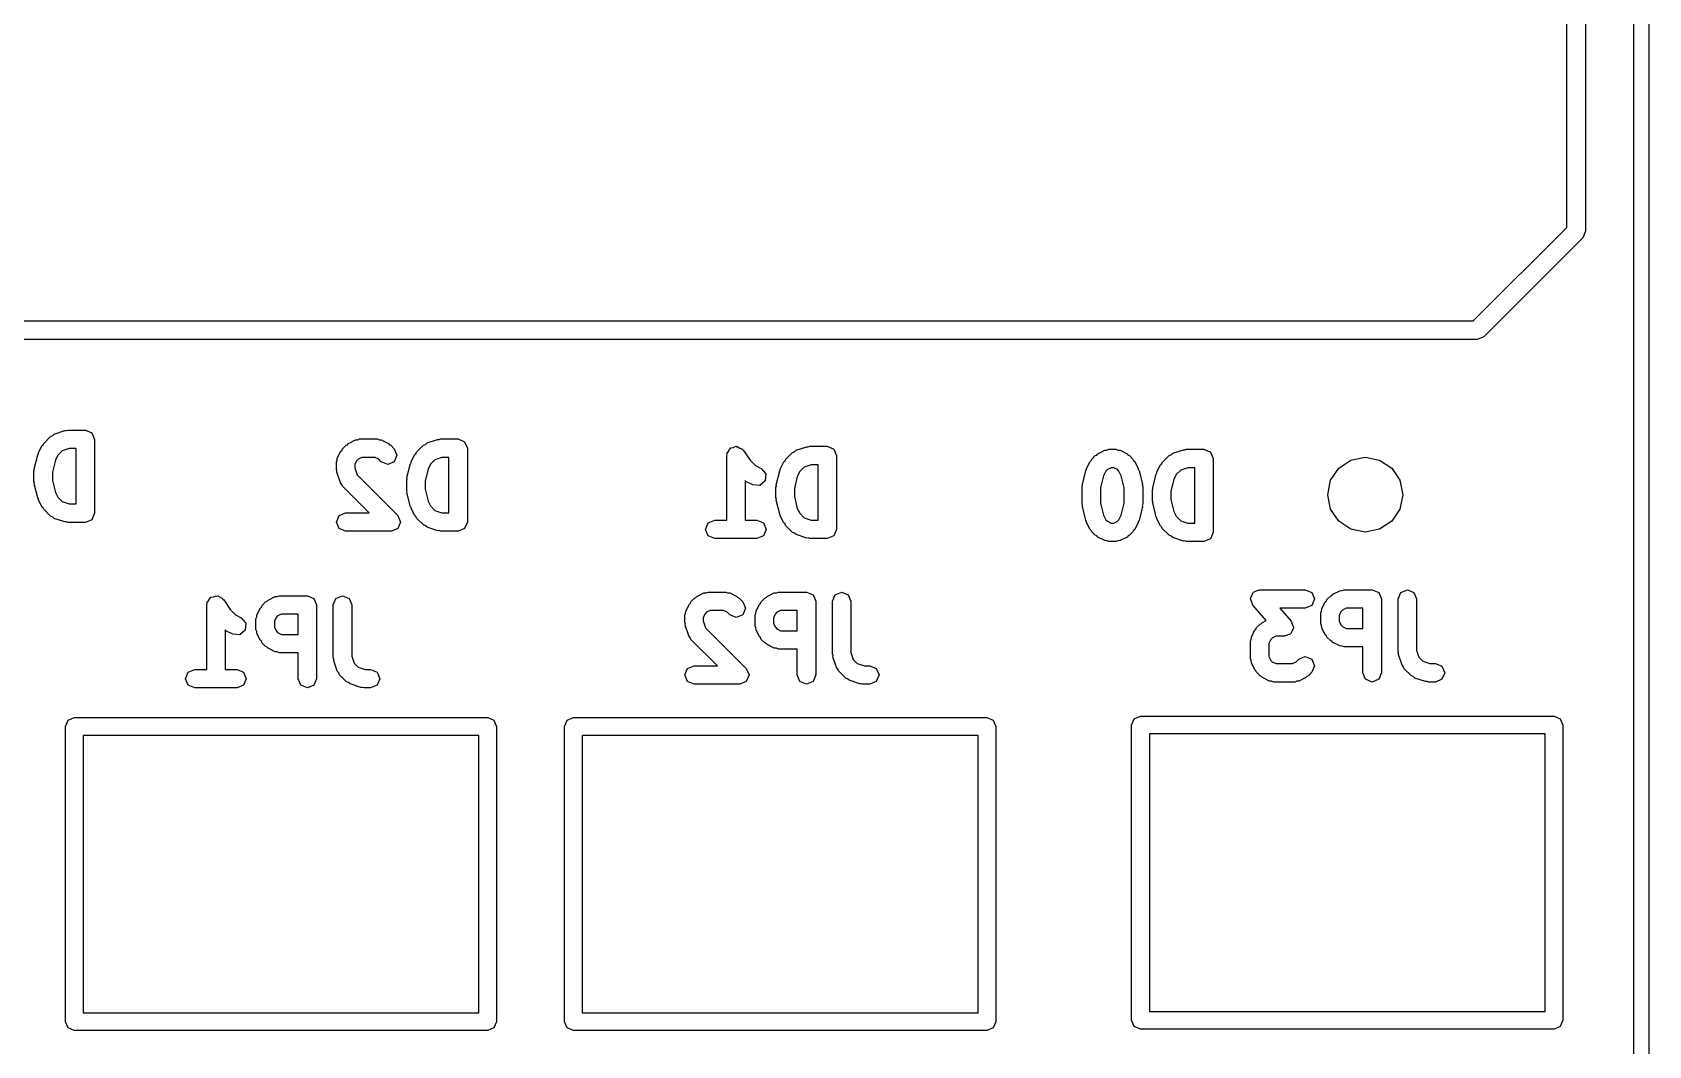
# Model space of a CAD drawing. Extents: x 111.8 to 137.4, y -130 to -95.3.
# Drawn here: x 125.49 to 136.43, y -123.22 to -116.36 of the extents above; entities that cross this region are included whole.
import ezdxf

# ---------------------------------------------------------------- set-up
doc = ezdxf.new("R2010")
doc.units = 0
doc.layers.add('BLACK', color=7, linetype='CONTINUOUS')

msp = doc.modelspace()

# ---------------------------------------------------------------- linework, layer by layer
at = {"layer": 'BLACK', "linetype": 'CONTINUOUS'}
for p, q in [((136.431, -95.396), (136.431, -129.972)), ((136.331, -129.922), (136.331, -95.446)), ((135.876, -117.677), (135.876, -114.724)), ((136.003, -114.724), (136.003, -117.703)), ((135.243, -118.31), (135.876, -117.677)), ((135.985, -117.748), (135.314, -118.419)), ((136.003, -117.703), (135.985, -117.748)), ((115.005, -118.31), (135.243, -118.31)), ((135.314, -118.419), (135.269, -118.437)), ((135.269, -118.437), (114.942, -118.437)), ((125.624, -119.087), (125.635, -119.077)), ((125.635, -119.077), (125.706, -119.054)), ((125.706, -119.054), (125.716, -119.054)), ((125.716, -119.054), (125.726, -119.05)), ((125.726, -119.05), (125.845, -119.05)), ((125.845, -119.05), (125.889, -119.069)), ((125.889, -119.069), (125.908, -119.113)), ((125.527, -119.204), (125.551, -119.156)), ((125.551, -119.156), (125.559, -119.15)), ((125.559, -119.15), (125.563, -119.14)), ((125.563, -119.14), (125.61, -119.093)), ((125.61, -119.093), (125.624, -119.087)), ((125.688, -119.191), (125.658, -119.221)), ((125.736, -119.175), (125.688, -119.191)), ((125.783, -119.175), (125.736, -119.175)), ((125.783, -119.55), (125.783, -119.175)), ((125.908, -119.113), (125.908, -119.613)), ((127.575, -119.193), (127.583, -119.186)), ((127.583, -119.186), (127.587, -119.176)), ((127.587, -119.176), (127.611, -119.153)), ((127.611, -119.153), (127.62, -119.149)), ((127.62, -119.149), (127.627, -119.141)), ((127.627, -119.141), (127.674, -119.117)), ((127.674, -119.117), (127.689, -119.116)), ((127.689, -119.116), (127.702, -119.11)), ((127.702, -119.11), (127.821, -119.11)), ((127.821, -119.11), (127.835, -119.116)), ((127.835, -119.116), (127.849, -119.117)), ((127.849, -119.117), (127.897, -119.141)), ((127.897, -119.141), (127.904, -119.149)), ((127.904, -119.149), (127.913, -119.153)), ((127.913, -119.153), (127.937, -119.176)), ((127.937, -119.176), (127.955, -119.221)), ((128.087, -119.2), (128.134, -119.153)), ((128.134, -119.153), (128.148, -119.147)), ((128.148, -119.147), (128.159, -119.137)), ((128.159, -119.137), (128.23, -119.114)), ((128.23, -119.114), (128.24, -119.114)), ((128.24, -119.114), (128.25, -119.11)), ((128.25, -119.11), (128.369, -119.11)), ((128.369, -119.11), (128.413, -119.129)), ((128.413, -119.129), (128.432, -119.173)), ((128.432, -119.173), (128.432, -119.673)), ((130.199, -119.196), (130.206, -119.179)), ((130.206, -119.179), (130.212, -119.176)), ((130.212, -119.176), (130.215, -119.171)), ((130.215, -119.171), (130.233, -119.167)), ((130.233, -119.167), (130.25, -119.16)), ((130.25, -119.16), (130.256, -119.163)), ((130.256, -119.163), (130.262, -119.162)), ((130.262, -119.162), (130.277, -119.172)), ((130.277, -119.172), (130.294, -119.179)), ((130.294, -119.179), (130.297, -119.185)), ((130.297, -119.185), (130.302, -119.188)), ((130.302, -119.188), (130.346, -119.254)), ((130.648, -119.197), (130.659, -119.187)), ((130.659, -119.187), (130.73, -119.164)), ((130.73, -119.164), (130.74, -119.164)), ((130.74, -119.164), (130.75, -119.16)), ((130.75, -119.16), (130.869, -119.16)), ((130.869, -119.16), (130.913, -119.179)), ((130.913, -119.179), (130.932, -119.223)), ((132.701, -119.211), (132.748, -119.187)), ((132.748, -119.187), (132.763, -119.186)), ((132.763, -119.186), (132.776, -119.18)), ((132.776, -119.18), (132.824, -119.18)), ((132.824, -119.18), (132.837, -119.186)), ((132.837, -119.186), (132.852, -119.187)), ((132.852, -119.187), (132.899, -119.211)), ((133.209, -119.207), (133.28, -119.184)), ((133.28, -119.184), (133.29, -119.184)), ((133.29, -119.184), (133.3, -119.18)), ((133.3, -119.18), (133.419, -119.18)), ((133.419, -119.18), (133.463, -119.199)), ((125.499, -119.312), (125.523, -119.217)), ((125.523, -119.217), (125.527, -119.211)), ((125.527, -119.211), (125.527, -119.204)), ((125.642, -119.254), (125.622, -119.335)), ((125.658, -119.221), (125.642, -119.254)), ((127.545, -119.268), (127.55, -119.255)), ((127.545, -119.316), (127.545, -119.268)), ((127.55, -119.255), (127.551, -119.24)), ((127.551, -119.24), (127.575, -119.193)), ((127.682, -119.258), (127.67, -119.283)), ((127.67, -119.283), (127.67, -119.306)), ((127.692, -119.248), (127.682, -119.258)), ((127.717, -119.235), (127.692, -119.248)), ((127.807, -119.235), (127.717, -119.235)), ((127.832, -119.248), (127.807, -119.235)), ((127.849, -119.265), (127.832, -119.248)), ((127.893, -119.283), (127.849, -119.265)), ((127.937, -119.265), (127.893, -119.283)), ((127.955, -119.221), (127.937, -119.265)), ((128.023, -119.372), (128.047, -119.277)), ((128.047, -119.277), (128.051, -119.271)), ((128.051, -119.264), (128.075, -119.216)), ((128.051, -119.271), (128.051, -119.264)), ((128.075, -119.216), (128.083, -119.21)), ((128.083, -119.21), (128.087, -119.2)), ((128.182, -119.281), (128.166, -119.314)), ((128.212, -119.251), (128.182, -119.281)), ((128.26, -119.235), (128.212, -119.251)), ((128.307, -119.235), (128.26, -119.235)), ((128.307, -119.61), (128.307, -119.235)), ((130.188, -119.223), (130.19, -119.217)), ((130.188, -119.66), (130.188, -119.223)), ((130.189, -119.211), (130.199, -119.196)), ((130.19, -119.217), (130.189, -119.211)), ((130.346, -119.254), (130.382, -119.291)), ((130.382, -119.291), (130.421, -119.31)), ((130.551, -119.314), (130.575, -119.266)), ((130.575, -119.266), (130.583, -119.26)), ((130.583, -119.26), (130.587, -119.25)), ((130.587, -119.25), (130.634, -119.203)), ((130.634, -119.203), (130.648, -119.197)), ((130.76, -119.285), (130.712, -119.301)), ((130.807, -119.285), (130.76, -119.285)), ((130.807, -119.66), (130.807, -119.285)), ((130.932, -119.223), (130.932, -119.723)), ((132.625, -119.31), (132.649, -119.263)), ((132.649, -119.263), (132.657, -119.256)), ((132.657, -119.256), (132.661, -119.246)), ((132.661, -119.246), (132.684, -119.223)), ((132.684, -119.223), (132.694, -119.219)), ((132.694, -119.219), (132.701, -119.211)), ((132.899, -119.211), (132.906, -119.219)), ((132.906, -119.219), (132.916, -119.223)), ((132.916, -119.223), (132.939, -119.246)), ((132.939, -119.246), (132.943, -119.256)), ((132.943, -119.256), (132.951, -119.263)), ((132.951, -119.263), (132.975, -119.31)), ((133.101, -119.334), (133.125, -119.286)), ((133.125, -119.286), (133.133, -119.28)), ((133.133, -119.28), (133.137, -119.27)), ((133.137, -119.27), (133.184, -119.223)), ((133.184, -119.223), (133.198, -119.217)), ((133.198, -119.217), (133.209, -119.207)), ((133.463, -119.199), (133.482, -119.243)), ((133.482, -119.243), (133.482, -119.743)), ((134.332, -119.308), (134.414, -119.253)), ((134.414, -119.253), (134.512, -119.234)), ((134.512, -119.234), (134.609, -119.253)), ((134.609, -119.253), (134.691, -119.308)), ((125.497, -119.327), (125.5, -119.32)), ((125.497, -119.399), (125.497, -119.327)), ((125.5, -119.406), (125.497, -119.399)), ((125.5, -119.32), (125.499, -119.312)), ((125.499, -119.414), (125.5, -119.406)), ((125.622, -119.335), (125.622, -119.391)), ((125.622, -119.391), (125.642, -119.472)), ((127.549, -119.325), (127.545, -119.316)), ((127.548, -119.336), (127.549, -119.325)), ((127.572, -119.407), (127.548, -119.336)), ((127.581, -119.418), (127.572, -119.407)), ((127.67, -119.306), (127.686, -119.353)), ((127.686, -119.353), (127.961, -119.629)), ((128.021, -119.387), (128.024, -119.38)), ((128.021, -119.459), (128.021, -119.387)), ((128.024, -119.38), (128.023, -119.372)), ((128.166, -119.314), (128.146, -119.395)), ((128.146, -119.395), (128.146, -119.451)), ((130.317, -119.398), (130.312, -119.392)), ((130.312, -119.392), (130.312, -119.66)), ((130.365, -119.422), (130.317, -119.398)), ((130.449, -119.394), (130.413, -119.425)), ((130.421, -119.31), (130.452, -119.346)), ((130.452, -119.346), (130.449, -119.394)), ((130.523, -119.422), (130.547, -119.327)), ((130.547, -119.327), (130.551, -119.321)), ((130.551, -119.321), (130.551, -119.314)), ((130.666, -119.364), (130.646, -119.445)), ((130.682, -119.331), (130.666, -119.364)), ((130.712, -119.301), (130.682, -119.331)), ((132.597, -119.418), (132.62, -119.323)), ((132.62, -119.323), (132.625, -119.317)), ((132.625, -119.317), (132.625, -119.31)), ((132.74, -119.36), (132.72, -119.441)), ((132.756, -119.328), (132.74, -119.36)), ((132.766, -119.318), (132.756, -119.328)), ((132.791, -119.305), (132.766, -119.318)), ((132.809, -119.305), (132.791, -119.305)), ((132.834, -119.318), (132.809, -119.305)), ((132.844, -119.328), (132.834, -119.318)), ((132.86, -119.36), (132.844, -119.328)), ((132.88, -119.441), (132.86, -119.36)), ((132.975, -119.31), (132.975, -119.317)), ((132.975, -119.317), (132.98, -119.323)), ((132.98, -119.323), (133.003, -119.418)), ((133.073, -119.442), (133.097, -119.347)), ((133.097, -119.347), (133.101, -119.341)), ((133.101, -119.341), (133.101, -119.334)), ((133.216, -119.384), (133.196, -119.465)), ((133.232, -119.351), (133.216, -119.384)), ((133.262, -119.321), (133.232, -119.351)), ((133.31, -119.305), (133.262, -119.321)), ((133.357, -119.305), (133.31, -119.305)), ((133.357, -119.68), (133.357, -119.305)), ((134.258, -119.488), (134.277, -119.39)), ((134.277, -119.39), (134.332, -119.308)), ((134.691, -119.308), (134.746, -119.39)), ((134.746, -119.39), (134.766, -119.488)), ((125.523, -119.509), (125.499, -119.414)), ((125.527, -119.515), (125.523, -119.509)), ((125.527, -119.522), (125.527, -119.515)), ((125.642, -119.472), (125.658, -119.504)), ((125.658, -119.504), (125.688, -119.534)), ((127.587, -119.431), (127.581, -119.418)), ((127.766, -119.61), (127.587, -119.431)), ((128.024, -119.466), (128.021, -119.459)), ((128.023, -119.474), (128.024, -119.466)), ((128.047, -119.569), (128.023, -119.474)), ((128.146, -119.451), (128.166, -119.532)), ((130.413, -119.425), (130.365, -119.422)), ((130.521, -119.437), (130.524, -119.43)), ((130.521, -119.509), (130.521, -119.437)), ((130.524, -119.516), (130.521, -119.509)), ((130.524, -119.43), (130.523, -119.422)), ((130.523, -119.524), (130.524, -119.516)), ((130.646, -119.445), (130.646, -119.501)), ((130.646, -119.501), (130.666, -119.582)), ((132.595, -119.433), (132.598, -119.426)), ((132.595, -119.552), (132.595, -119.433)), ((132.598, -119.426), (132.597, -119.418)), ((132.72, -119.441), (132.72, -119.545)), ((132.88, -119.545), (132.88, -119.441)), ((133.003, -119.418), (133.002, -119.426)), ((133.002, -119.426), (133.005, -119.433)), ((133.005, -119.433), (133.005, -119.552)), ((133.071, -119.457), (133.074, -119.45)), ((133.071, -119.529), (133.071, -119.457)), ((133.074, -119.45), (133.073, -119.442)), ((133.196, -119.465), (133.196, -119.521)), ((134.277, -119.585), (134.258, -119.488)), ((134.766, -119.488), (134.746, -119.585)), ((125.551, -119.569), (125.527, -119.522)), ((125.559, -119.576), (125.551, -119.569)), ((125.563, -119.586), (125.559, -119.576)), ((125.61, -119.633), (125.563, -119.586)), ((125.688, -119.534), (125.736, -119.55)), ((125.736, -119.55), (125.783, -119.55)), ((125.908, -119.613), (125.889, -119.657)), ((127.563, -119.629), (127.607, -119.61)), ((127.607, -119.61), (127.766, -119.61)), ((128.051, -119.575), (128.047, -119.569)), ((128.051, -119.582), (128.051, -119.575)), ((128.075, -119.629), (128.051, -119.582)), ((128.166, -119.532), (128.182, -119.564)), ((128.182, -119.564), (128.212, -119.594)), ((128.212, -119.594), (128.26, -119.61)), ((128.26, -119.61), (128.307, -119.61)), ((130.547, -119.619), (130.523, -119.524)), ((130.551, -119.625), (130.547, -119.619)), ((130.551, -119.632), (130.551, -119.625)), ((130.666, -119.582), (130.682, -119.614)), ((130.682, -119.614), (130.712, -119.644)), ((132.598, -119.56), (132.595, -119.552)), ((132.597, -119.568), (132.598, -119.56)), ((132.62, -119.663), (132.597, -119.568)), ((132.72, -119.545), (132.74, -119.626)), ((132.74, -119.626), (132.756, -119.658)), ((132.844, -119.658), (132.86, -119.626)), ((132.86, -119.626), (132.88, -119.545)), ((133.003, -119.568), (132.98, -119.663)), ((133.005, -119.552), (133.002, -119.56)), ((133.002, -119.56), (133.003, -119.568)), ((133.074, -119.536), (133.071, -119.529)), ((133.073, -119.544), (133.074, -119.536)), ((133.097, -119.639), (133.073, -119.544)), ((133.196, -119.521), (133.216, -119.602)), ((133.216, -119.602), (133.232, -119.634)), ((134.332, -119.667), (134.277, -119.585)), ((134.746, -119.585), (134.691, -119.667)), ((125.624, -119.639), (125.61, -119.633)), ((125.635, -119.648), (125.624, -119.639)), ((125.706, -119.672), (125.635, -119.648)), ((125.716, -119.671), (125.706, -119.672)), ((125.726, -119.675), (125.716, -119.671)), ((125.845, -119.675), (125.726, -119.675)), ((125.889, -119.657), (125.845, -119.675)), ((127.545, -119.673), (127.563, -119.629)), ((127.563, -119.717), (127.545, -119.673)), ((127.607, -119.735), (127.563, -119.717)), ((127.917, -119.735), (127.607, -119.735)), ((127.961, -119.717), (127.917, -119.735)), ((127.961, -119.629), (127.979, -119.673)), ((127.979, -119.673), (127.961, -119.717)), ((128.083, -119.636), (128.075, -119.629)), ((128.087, -119.646), (128.083, -119.636)), ((128.134, -119.693), (128.087, -119.646)), ((128.148, -119.699), (128.134, -119.693)), ((128.159, -119.708), (128.148, -119.699)), ((128.23, -119.732), (128.159, -119.708)), ((128.24, -119.731), (128.23, -119.732)), ((128.25, -119.735), (128.24, -119.731)), ((128.369, -119.735), (128.25, -119.735)), ((128.413, -119.717), (128.369, -119.735)), ((128.432, -119.673), (128.413, -119.717)), ((130.045, -119.723), (130.063, -119.679)), ((130.063, -119.767), (130.045, -119.723)), ((130.063, -119.679), (130.107, -119.66)), ((130.107, -119.66), (130.188, -119.66)), ((130.312, -119.66), (130.393, -119.66)), ((130.393, -119.66), (130.437, -119.679)), ((130.437, -119.679), (130.455, -119.723)), ((130.455, -119.723), (130.437, -119.767)), ((130.575, -119.679), (130.551, -119.632)), ((130.583, -119.686), (130.575, -119.679)), ((130.587, -119.696), (130.583, -119.686)), ((130.634, -119.743), (130.587, -119.696)), ((130.712, -119.644), (130.76, -119.66)), ((130.76, -119.66), (130.807, -119.66)), ((130.932, -119.723), (130.913, -119.767)), ((132.625, -119.669), (132.62, -119.663)), ((132.625, -119.676), (132.625, -119.669)), ((132.649, -119.723), (132.625, -119.676)), ((132.657, -119.73), (132.649, -119.723)), ((132.661, -119.739), (132.657, -119.73)), ((132.756, -119.658), (132.766, -119.668)), ((132.766, -119.668), (132.791, -119.68)), ((132.791, -119.68), (132.809, -119.68)), ((132.809, -119.68), (132.834, -119.668)), ((132.834, -119.668), (132.844, -119.658)), ((132.943, -119.73), (132.939, -119.739)), ((132.951, -119.723), (132.943, -119.73)), ((132.975, -119.676), (132.951, -119.723)), ((132.98, -119.663), (132.975, -119.669)), ((132.975, -119.669), (132.975, -119.676)), ((133.101, -119.645), (133.097, -119.639)), ((133.101, -119.652), (133.101, -119.645)), ((133.125, -119.699), (133.101, -119.652)), ((133.133, -119.706), (133.125, -119.699)), ((133.137, -119.716), (133.133, -119.706)), ((133.184, -119.763), (133.137, -119.716)), ((133.232, -119.634), (133.262, -119.664)), ((133.262, -119.664), (133.31, -119.68)), ((133.31, -119.68), (133.357, -119.68)), ((134.414, -119.722), (134.332, -119.667)), ((134.512, -119.742), (134.414, -119.722)), ((134.609, -119.722), (134.512, -119.742)), ((134.691, -119.667), (134.609, -119.722)), ((130.107, -119.785), (130.063, -119.767)), ((130.393, -119.785), (130.107, -119.785)), ((130.437, -119.767), (130.393, -119.785)), ((130.648, -119.749), (130.634, -119.743)), ((130.659, -119.758), (130.648, -119.749)), ((130.73, -119.782), (130.659, -119.758)), ((130.74, -119.781), (130.73, -119.782)), ((130.75, -119.785), (130.74, -119.781)), ((130.869, -119.785), (130.75, -119.785)), ((130.913, -119.767), (130.869, -119.785)), ((132.684, -119.763), (132.661, -119.739)), ((132.694, -119.767), (132.684, -119.763)), ((132.701, -119.775), (132.694, -119.767)), ((132.748, -119.799), (132.701, -119.775)), ((132.763, -119.8), (132.748, -119.799)), ((132.776, -119.805), (132.763, -119.8)), ((132.824, -119.805), (132.776, -119.805)), ((132.837, -119.8), (132.824, -119.805)), ((132.852, -119.799), (132.837, -119.8)), ((132.899, -119.775), (132.852, -119.799)), ((132.906, -119.767), (132.899, -119.775)), ((132.916, -119.763), (132.906, -119.767)), ((132.939, -119.739), (132.916, -119.763)), ((133.198, -119.769), (133.184, -119.763)), ((133.209, -119.778), (133.198, -119.769)), ((133.28, -119.802), (133.209, -119.778)), ((133.29, -119.801), (133.28, -119.802)), ((133.3, -119.805), (133.29, -119.801)), ((133.419, -119.805), (133.3, -119.805)), ((133.463, -119.787), (133.419, -119.805)), ((133.482, -119.743), (133.463, -119.787)), ((126.713, -120.179), (126.73, -120.172)), ((126.73, -120.172), (126.735, -120.174)), ((126.735, -120.174), (126.742, -120.173)), ((126.742, -120.173), (126.757, -120.183)), ((127.145, -120.177), (127.158, -120.172)), ((127.158, -120.172), (127.349, -120.172)), ((127.349, -120.172), (127.393, -120.19)), ((127.542, -120.19), (127.587, -120.172)), ((127.587, -120.172), (127.631, -120.19)), ((129.986, -120.177), (130.034, -120.153)), ((130.034, -120.153), (130.048, -120.152)), ((130.048, -120.152), (130.062, -120.147)), ((130.062, -120.147), (130.181, -120.147)), ((130.181, -120.147), (130.194, -120.152)), ((130.194, -120.152), (130.209, -120.153)), ((130.209, -120.153), (130.257, -120.177)), ((130.463, -120.177), (130.51, -120.153)), ((130.51, -120.153), (130.525, -120.152)), ((130.525, -120.152), (130.538, -120.147)), ((130.538, -120.147), (130.729, -120.147)), ((130.729, -120.147), (130.773, -120.165)), ((130.773, -120.165), (130.791, -120.209)), ((130.904, -120.209), (130.922, -120.165)), ((130.922, -120.165), (130.967, -120.147)), ((130.967, -120.147), (131.011, -120.165)), ((131.011, -120.165), (131.029, -120.209)), ((133.734, -120.19), (133.744, -120.17)), ((133.744, -120.17), (133.752, -120.15)), ((133.752, -120.15), (133.755, -120.149)), ((133.755, -120.149), (133.756, -120.147)), ((133.756, -120.147), (133.776, -120.14)), ((133.776, -120.14), (133.797, -120.132)), ((133.797, -120.132), (134.106, -120.132)), ((134.106, -120.132), (134.15, -120.15)), ((134.15, -120.15), (134.169, -120.194)), ((134.252, -120.198), (134.276, -120.174)), ((134.276, -120.174), (134.286, -120.17)), ((134.286, -120.17), (134.293, -120.162)), ((134.293, -120.162), (134.34, -120.138)), ((134.34, -120.138), (134.355, -120.137)), ((134.355, -120.137), (134.368, -120.132)), ((134.368, -120.132), (134.559, -120.132)), ((134.559, -120.132), (134.603, -120.15)), ((134.603, -120.15), (134.621, -120.194)), ((134.734, -120.194), (134.752, -120.15)), ((134.752, -120.15), (134.797, -120.132)), ((134.797, -120.132), (134.841, -120.15)), ((134.841, -120.15), (134.859, -120.194)), ((126.667, -120.234), (126.669, -120.228)), ((126.667, -120.672), (126.667, -120.234)), ((126.668, -120.222), (126.678, -120.207)), ((126.669, -120.228), (126.668, -120.222)), ((126.678, -120.207), (126.685, -120.19)), ((126.685, -120.19), (126.691, -120.188)), ((126.691, -120.188), (126.695, -120.182)), ((126.695, -120.182), (126.713, -120.179)), ((126.757, -120.183), (126.774, -120.19)), ((126.774, -120.19), (126.776, -120.196)), ((126.776, -120.196), (126.782, -120.2)), ((126.782, -120.2), (126.826, -120.266)), ((126.826, -120.266), (126.862, -120.302)), ((127.007, -120.301), (127.031, -120.254)), ((127.031, -120.254), (127.039, -120.247)), ((127.039, -120.247), (127.042, -120.238)), ((127.042, -120.238), (127.066, -120.214)), ((127.066, -120.214), (127.076, -120.21)), ((127.076, -120.21), (127.083, -120.202)), ((127.083, -120.202), (127.13, -120.178)), ((127.13, -120.178), (127.145, -120.177)), ((127.393, -120.19), (127.411, -120.234)), ((127.411, -120.234), (127.411, -120.734)), ((127.524, -120.234), (127.542, -120.19)), ((127.524, -120.591), (127.524, -120.234)), ((127.631, -120.19), (127.649, -120.234)), ((127.649, -120.234), (127.649, -120.581)), ((129.91, -120.291), (129.911, -120.276)), ((129.911, -120.276), (129.935, -120.229)), ((129.935, -120.229), (129.942, -120.222)), ((129.942, -120.222), (129.946, -120.213)), ((129.946, -120.213), (129.97, -120.189)), ((129.97, -120.189), (129.98, -120.185)), ((129.98, -120.185), (129.986, -120.177)), ((130.051, -120.284), (130.042, -120.294)), ((130.077, -120.272), (130.051, -120.284)), ((130.166, -120.272), (130.077, -120.272)), ((130.192, -120.284), (130.166, -120.272)), ((130.208, -120.301), (130.192, -120.284)), ((130.257, -120.177), (130.263, -120.185)), ((130.263, -120.185), (130.273, -120.189)), ((130.273, -120.189), (130.297, -120.213)), ((130.297, -120.213), (130.315, -120.257)), ((130.315, -120.257), (130.297, -120.301)), ((130.386, -120.291), (130.387, -120.276)), ((130.387, -120.276), (130.411, -120.229)), ((130.411, -120.229), (130.419, -120.222)), ((130.419, -120.222), (130.422, -120.213)), ((130.422, -120.213), (130.446, -120.189)), ((130.446, -120.189), (130.456, -120.185)), ((130.456, -120.185), (130.463, -120.177)), ((130.527, -120.284), (130.518, -120.294)), ((130.553, -120.272), (130.527, -120.284)), ((130.666, -120.272), (130.553, -120.272)), ((130.666, -120.409), (130.666, -120.272)), ((130.791, -120.209), (130.791, -120.709)), ((130.904, -120.566), (130.904, -120.209)), ((131.029, -120.209), (131.029, -120.556)), ((133.735, -120.192), (133.734, -120.19)), ((133.734, -120.194), (133.735, -120.192)), ((133.743, -120.215), (133.734, -120.194)), ((133.75, -120.235), (133.743, -120.215)), ((133.841, -120.34), (133.75, -120.235)), ((134.106, -120.257), (133.934, -120.257)), ((133.934, -120.257), (134.01, -120.344)), ((134.15, -120.238), (134.106, -120.257)), ((134.169, -120.194), (134.15, -120.238)), ((134.21, -120.289), (134.216, -120.276)), ((134.216, -120.276), (134.217, -120.261)), ((134.217, -120.261), (134.241, -120.214)), ((134.241, -120.214), (134.249, -120.207)), ((134.249, -120.207), (134.252, -120.198)), ((134.348, -120.279), (134.335, -120.304)), ((134.357, -120.269), (134.348, -120.279)), ((134.383, -120.257), (134.357, -120.269)), ((134.496, -120.257), (134.383, -120.257)), ((134.496, -120.394), (134.496, -120.257)), ((134.621, -120.194), (134.621, -120.694)), ((134.734, -120.551), (134.734, -120.194)), ((134.859, -120.194), (134.859, -120.541)), ((126.862, -120.302), (126.9, -120.321)), ((126.9, -120.321), (126.932, -120.357)), ((126.932, -120.357), (126.928, -120.405)), ((127, -120.329), (127.006, -120.316)), ((127, -120.401), (127, -120.329)), ((127.006, -120.316), (127.007, -120.301)), ((127.138, -120.319), (127.125, -120.344)), ((127.125, -120.344), (127.125, -120.386)), ((127.125, -120.386), (127.138, -120.411)), ((127.147, -120.309), (127.138, -120.319)), ((127.173, -120.297), (127.147, -120.309)), ((127.286, -120.297), (127.173, -120.297)), ((127.286, -120.434), (127.286, -120.297)), ((129.904, -120.304), (129.91, -120.291)), ((129.904, -120.352), (129.904, -120.304)), ((129.908, -120.362), (129.904, -120.352)), ((129.907, -120.372), (129.908, -120.362)), ((129.931, -120.443), (129.907, -120.372)), ((130.042, -120.294), (130.029, -120.319)), ((130.029, -120.319), (130.029, -120.342)), ((130.029, -120.342), (130.045, -120.39)), ((130.045, -120.39), (130.32, -120.665)), ((130.252, -120.319), (130.208, -120.301)), ((130.297, -120.301), (130.252, -120.319)), ((130.38, -120.304), (130.386, -120.291)), ((130.38, -120.376), (130.38, -120.304)), ((130.386, -120.389), (130.38, -120.376)), ((130.387, -120.404), (130.386, -120.389)), ((130.518, -120.294), (130.505, -120.319)), ((130.505, -120.319), (130.505, -120.361)), ((130.505, -120.361), (130.518, -120.386)), ((130.518, -120.386), (130.527, -120.396)), ((133.772, -120.398), (133.776, -120.388)), ((133.776, -120.388), (133.8, -120.364)), ((133.8, -120.364), (133.81, -120.36)), ((133.81, -120.36), (133.816, -120.353)), ((133.816, -120.353), (133.841, -120.34)), ((134.01, -120.344), (134.017, -120.364)), ((134.026, -120.389), (134.016, -120.409)), ((134.017, -120.364), (134.026, -120.385)), ((134.026, -120.385), (134.025, -120.387)), ((134.025, -120.387), (134.026, -120.389)), ((134.21, -120.361), (134.21, -120.289)), ((134.216, -120.374), (134.21, -120.361)), ((134.217, -120.389), (134.216, -120.374)), ((134.241, -120.436), (134.217, -120.389)), ((134.335, -120.304), (134.335, -120.346)), ((134.335, -120.346), (134.348, -120.371)), ((134.348, -120.371), (134.357, -120.381)), ((134.357, -120.381), (134.383, -120.394)), ((134.383, -120.394), (134.496, -120.394)), ((126.797, -120.409), (126.792, -120.404)), ((126.792, -120.404), (126.792, -120.672)), ((126.844, -120.433), (126.797, -120.409)), ((126.892, -120.436), (126.844, -120.433)), ((126.928, -120.405), (126.892, -120.436)), ((127.006, -120.414), (127, -120.401)), ((127.007, -120.429), (127.006, -120.414)), ((127.031, -120.476), (127.007, -120.429)), ((127.039, -120.483), (127.031, -120.476)), ((127.042, -120.493), (127.039, -120.483)), ((127.066, -120.516), (127.042, -120.493)), ((127.138, -120.411), (127.147, -120.421)), ((127.147, -120.421), (127.173, -120.434)), ((127.173, -120.434), (127.286, -120.434)), ((129.941, -120.454), (129.931, -120.443)), ((129.946, -120.468), (129.941, -120.454)), ((130.125, -120.647), (129.946, -120.468)), ((130.411, -120.451), (130.387, -120.404)), ((130.419, -120.458), (130.411, -120.451)), ((130.422, -120.468), (130.419, -120.458)), ((130.446, -120.491), (130.422, -120.468)), ((130.456, -120.495), (130.446, -120.491)), ((130.463, -120.503), (130.456, -120.495)), ((130.51, -120.527), (130.463, -120.503)), ((130.527, -120.396), (130.553, -120.409)), ((130.553, -120.409), (130.666, -120.409)), ((133.734, -120.48), (133.74, -120.466)), ((133.734, -120.599), (133.734, -120.48)), ((133.74, -120.466), (133.741, -120.452)), ((133.741, -120.452), (133.765, -120.404)), ((133.765, -120.404), (133.772, -120.398)), ((133.872, -120.469), (133.859, -120.495)), ((133.859, -120.495), (133.859, -120.584)), ((133.881, -120.46), (133.872, -120.469)), ((133.907, -120.447), (133.881, -120.46)), ((133.963, -120.447), (133.907, -120.447)), ((133.984, -120.439), (133.963, -120.447)), ((134.004, -120.432), (133.984, -120.439)), ((134.005, -120.43), (134.004, -120.432)), ((134.008, -120.429), (134.005, -120.43)), ((134.016, -120.409), (134.008, -120.429)), ((134.249, -120.443), (134.241, -120.436)), ((134.252, -120.453), (134.249, -120.443)), ((134.276, -120.476), (134.252, -120.453)), ((134.286, -120.48), (134.276, -120.476)), ((134.293, -120.488), (134.286, -120.48)), ((134.34, -120.512), (134.293, -120.488)), ((127.076, -120.52), (127.066, -120.516)), ((127.083, -120.528), (127.076, -120.52)), ((127.13, -120.552), (127.083, -120.528)), ((127.145, -120.553), (127.13, -120.552)), ((127.158, -120.559), (127.145, -120.553)), ((127.286, -120.559), (127.158, -120.559)), ((127.286, -120.734), (127.286, -120.559)), ((127.528, -120.601), (127.524, -120.591)), ((127.527, -120.611), (127.528, -120.601)), ((127.551, -120.683), (127.527, -120.611)), ((127.649, -120.581), (127.665, -120.629)), ((130.525, -120.528), (130.51, -120.527)), ((130.538, -120.534), (130.525, -120.528)), ((130.666, -120.534), (130.538, -120.534)), ((130.666, -120.709), (130.666, -120.534)), ((130.908, -120.576), (130.904, -120.566)), ((130.907, -120.586), (130.908, -120.576)), ((130.931, -120.658), (130.907, -120.586)), ((131.029, -120.556), (131.045, -120.604)), ((131.045, -120.604), (131.072, -120.631)), ((133.74, -120.612), (133.734, -120.599)), ((133.741, -120.627), (133.74, -120.612)), ((133.859, -120.584), (133.872, -120.61)), ((133.872, -120.61), (133.881, -120.619)), ((134.045, -120.619), (134.062, -120.602)), ((134.062, -120.602), (134.106, -120.584)), ((134.106, -120.584), (134.15, -120.602)), ((134.15, -120.602), (134.169, -120.647)), ((134.355, -120.513), (134.34, -120.512)), ((134.368, -120.519), (134.355, -120.513)), ((134.496, -120.519), (134.368, -120.519)), ((134.496, -120.694), (134.496, -120.519)), ((134.738, -120.561), (134.734, -120.551)), ((134.737, -120.571), (134.738, -120.561)), ((134.761, -120.643), (134.737, -120.571)), ((134.859, -120.541), (134.875, -120.589)), ((134.875, -120.589), (134.902, -120.616)), ((126.524, -120.734), (126.542, -120.69)), ((126.542, -120.69), (126.587, -120.672)), ((126.587, -120.672), (126.667, -120.672)), ((126.792, -120.672), (126.872, -120.672)), ((126.872, -120.672), (126.917, -120.69)), ((126.917, -120.69), (126.935, -120.734)), ((127.561, -120.694), (127.551, -120.683)), ((127.566, -120.707), (127.561, -120.694)), ((127.614, -120.755), (127.566, -120.707)), ((127.665, -120.629), (127.692, -120.656)), ((127.692, -120.656), (127.74, -120.672)), ((127.74, -120.672), (127.777, -120.672)), ((127.777, -120.672), (127.821, -120.69)), ((127.821, -120.69), (127.84, -120.734)), ((129.904, -120.709), (129.922, -120.665)), ((129.922, -120.753), (129.904, -120.709)), ((129.922, -120.665), (129.967, -120.647)), ((129.967, -120.647), (130.125, -120.647)), ((130.32, -120.665), (130.339, -120.709)), ((130.339, -120.709), (130.32, -120.753)), ((130.684, -120.753), (130.666, -120.709)), ((130.791, -120.709), (130.773, -120.753)), ((130.941, -120.669), (130.931, -120.658)), ((130.946, -120.682), (130.941, -120.669)), ((130.994, -120.73), (130.946, -120.682)), ((131.072, -120.631), (131.12, -120.647)), ((131.12, -120.647), (131.157, -120.647)), ((131.157, -120.647), (131.201, -120.665)), ((131.201, -120.665), (131.22, -120.709)), ((131.22, -120.709), (131.201, -120.753)), ((133.765, -120.675), (133.741, -120.627)), ((133.772, -120.681), (133.765, -120.675)), ((133.776, -120.691), (133.772, -120.681)), ((133.8, -120.715), (133.776, -120.691)), ((133.81, -120.719), (133.8, -120.715)), ((133.816, -120.726), (133.81, -120.719)), ((133.881, -120.619), (133.907, -120.632)), ((133.907, -120.632), (134.02, -120.632)), ((134.02, -120.632), (134.045, -120.619)), ((134.117, -120.719), (134.11, -120.726)), ((134.127, -120.715), (134.117, -120.719)), ((134.15, -120.691), (134.127, -120.715)), ((134.169, -120.647), (134.15, -120.691)), ((134.514, -120.738), (134.496, -120.694)), ((134.621, -120.694), (134.603, -120.738)), ((134.771, -120.654), (134.761, -120.643)), ((134.776, -120.667), (134.771, -120.654)), ((134.824, -120.715), (134.776, -120.667)), ((134.837, -120.72), (134.824, -120.715)), ((134.848, -120.73), (134.837, -120.72)), ((134.902, -120.616), (134.95, -120.632)), ((134.95, -120.632), (134.987, -120.632)), ((134.987, -120.632), (135.031, -120.65)), ((135.031, -120.65), (135.05, -120.694)), ((135.05, -120.694), (135.031, -120.738)), ((126.542, -120.778), (126.524, -120.734)), ((126.587, -120.797), (126.542, -120.778)), ((126.872, -120.797), (126.587, -120.797)), ((126.917, -120.778), (126.872, -120.797)), ((126.935, -120.734), (126.917, -120.778)), ((127.304, -120.778), (127.286, -120.734)), ((127.349, -120.797), (127.304, -120.778)), ((127.393, -120.778), (127.349, -120.797)), ((127.411, -120.734), (127.393, -120.778)), ((127.627, -120.76), (127.614, -120.755)), ((127.638, -120.77), (127.627, -120.76)), ((127.71, -120.793), (127.638, -120.77)), ((127.72, -120.793), (127.71, -120.793)), ((127.73, -120.797), (127.72, -120.793)), ((127.777, -120.797), (127.73, -120.797)), ((127.821, -120.778), (127.777, -120.797)), ((127.84, -120.734), (127.821, -120.778)), ((129.967, -120.772), (129.922, -120.753)), ((130.276, -120.772), (129.967, -120.772)), ((130.32, -120.753), (130.276, -120.772)), ((130.729, -120.772), (130.684, -120.753)), ((130.773, -120.753), (130.729, -120.772)), ((131.007, -120.735), (130.994, -120.73)), ((131.018, -120.745), (131.007, -120.735)), ((131.09, -120.768), (131.018, -120.745)), ((131.1, -120.768), (131.09, -120.768)), ((131.11, -120.772), (131.1, -120.768)), ((131.157, -120.772), (131.11, -120.772)), ((131.201, -120.753), (131.157, -120.772)), ((133.864, -120.75), (133.816, -120.726)), ((133.878, -120.751), (133.864, -120.75)), ((133.892, -120.757), (133.878, -120.751)), ((134.035, -120.757), (133.892, -120.757)), ((134.048, -120.751), (134.035, -120.757)), ((134.063, -120.75), (134.048, -120.751)), ((134.11, -120.726), (134.063, -120.75)), ((134.559, -120.757), (134.514, -120.738)), ((134.603, -120.738), (134.559, -120.757)), ((134.92, -120.753), (134.848, -120.73)), ((134.93, -120.753), (134.92, -120.753)), ((134.94, -120.757), (134.93, -120.753)), ((134.987, -120.757), (134.94, -120.757)), ((135.031, -120.738), (134.987, -120.757)), ((125.71, -121.058), (125.728, -121.016)), ((125.728, -121.016), (125.77, -120.998)), ((125.77, -120.998), (128.57, -120.998)), ((128.57, -120.998), (128.612, -121.016)), ((128.612, -121.016), (128.63, -121.058)), ((129.09, -121.058), (129.108, -121.016)), ((129.108, -121.016), (129.15, -120.998)), ((129.15, -120.998), (131.95, -120.998)), ((131.95, -120.998), (131.992, -121.016)), ((131.992, -121.016), (132.01, -121.058)), ((132.93, -121.048), (132.948, -121.006)), ((132.93, -123.048), (132.93, -121.048)), ((132.948, -121.006), (132.99, -120.988)), ((132.99, -120.988), (135.79, -120.988)), ((135.79, -120.988), (135.832, -121.006)), ((135.832, -121.006), (135.85, -121.048)), ((135.85, -121.048), (135.85, -123.048)), ((125.71, -123.058), (125.71, -121.058)), ((125.83, -121.118), (125.83, -122.998)), ((128.51, -121.118), (125.83, -121.118)), ((128.51, -122.998), (128.51, -121.118)), ((128.63, -121.058), (128.63, -123.058)), ((129.09, -123.058), (129.09, -121.058)), ((129.21, -121.118), (129.21, -122.998)), ((131.89, -121.118), (129.21, -121.118)), ((131.89, -122.998), (131.89, -121.118)), ((132.01, -121.058), (132.01, -123.058)), ((133.05, -121.108), (133.05, -122.988)), ((135.73, -121.108), (133.05, -121.108)), ((135.73, -122.988), (135.73, -121.108)), ((125.83, -122.998), (128.51, -122.998)), ((129.21, -122.998), (131.89, -122.998)), ((133.05, -122.988), (135.73, -122.988)), ((125.728, -123.1), (125.71, -123.058)), ((125.77, -123.118), (125.728, -123.1)), ((128.57, -123.118), (125.77, -123.118)), ((128.612, -123.1), (128.57, -123.118)), ((128.63, -123.058), (128.612, -123.1)), ((129.108, -123.1), (129.09, -123.058)), ((129.15, -123.118), (129.108, -123.1)), ((131.95, -123.118), (129.15, -123.118)), ((131.992, -123.1), (131.95, -123.118)), ((132.01, -123.058), (131.992, -123.1)), ((132.948, -123.09), (132.93, -123.048)), ((132.99, -123.108), (132.948, -123.09)), ((135.79, -123.108), (132.99, -123.108)), ((135.832, -123.09), (135.79, -123.108)), ((135.85, -123.048), (135.832, -123.09))]:
    msp.add_line(p, q, dxfattribs=at)

doc.saveas('drawing.dxf')
